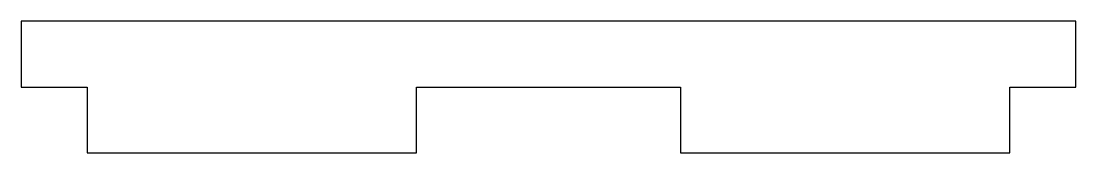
# Model space of a CAD drawing. Header units: millimetres. Extents: x 0 to 80, y -5 to 5.
import ezdxf

# ---------------------------------------------------------------- set-up
doc = ezdxf.new("R2010")
doc.units = ezdxf.units.MM

msp = doc.modelspace()

# ---------------------------------------------------------------- linework, layer by layer
at = {"color": 7, "linetype": 'Continuous', "lineweight": 25}
for p, q in [((0, 5), (0, 0)), ((80, 5), (0, 5)), ((80, 0), (80, 5)), ((0, 0), (5, 0)), ((5, 0), (5, -5)), ((30, -5), (30, 0)), ((30, 0), (50, 0)), ((50, 0), (50, -5)), ((75, -5), (75, 0)), ((75, 0), (80, 0)), ((5, -5), (30, -5)), ((50, -5), (75, -5))]:
    msp.add_line(p, q, dxfattribs=at)

doc.saveas('drawing.dxf')
